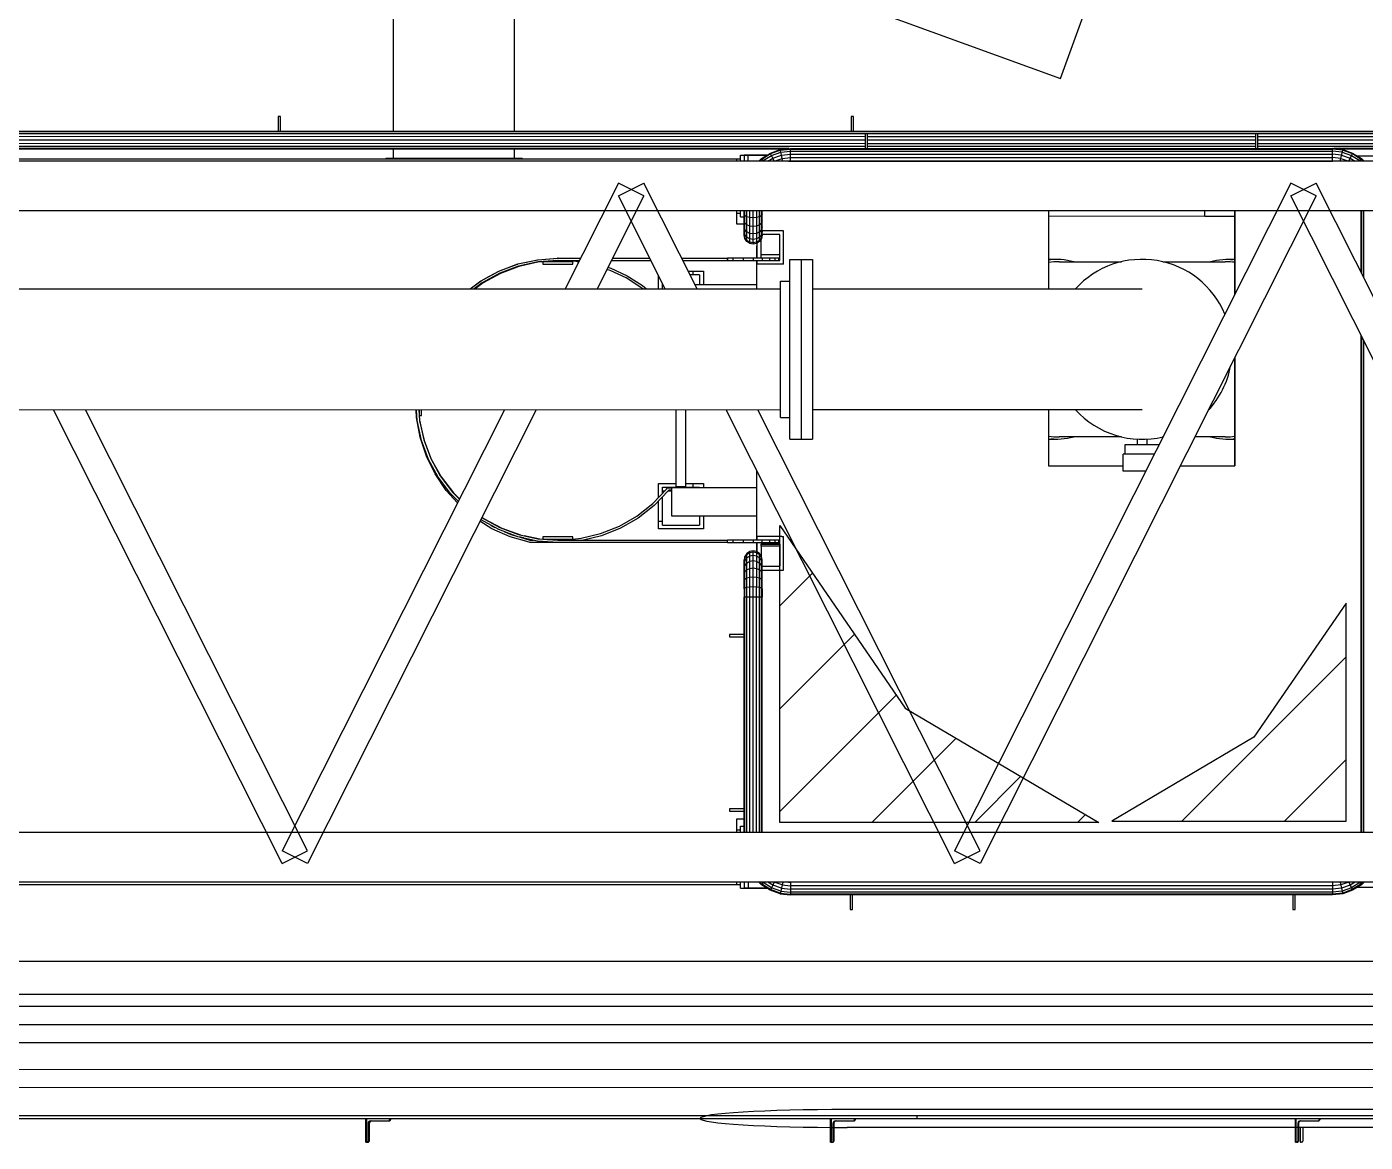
# Model space of a CAD drawing. Header units: metres. Extents: x 0 to 63075, y 0 to 44550.
# Drawn here: x 60035 to 60574, y 36471 to 36921 of the extents above; entities that cross this region are included whole.
import ezdxf

# ---------------------------------------------------------------- set-up
doc = ezdxf.new("R2010")
doc.units = ezdxf.units.M
doc.header["$LTSCALE"] = 75
for name, color, linetype in [('GSB', 7, 'Continuous'), ('ML6', 1, 'Continuous'), ('SL1', 8, 'Continuous')]:
    doc.layers.add(name, color=color, linetype=linetype)
pattern_1 = [(44.99813, (326091.56, -18363.04), (-137.8813, 137.89033), [])]

# ---------------------------------------------------------------- blocks, each defined once
blk = doc.blocks.new('A$C6bae614f')
at = {"layer": 'SL1'}
h = blk.add_hatch(dxfattribs=at)
h.set_pattern_fill('_USER', color=256, scale=195, angle=44.9981, style=0, pattern_type=0)
h.set_pattern_definition(pattern_1)
h.paths.add_polyline_path([(416300.9, 18852.7), (416819.6, 18546.4), (415964.3, 18546.4), (415964.4, 19342.3)])
h = blk.add_hatch(dxfattribs=at)
h.set_pattern_fill('_USER', color=256, scale=195, angle=44.9981, style=0, pattern_type=0)
h.set_pattern_definition(pattern_1)
h.paths.add_polyline_path([(417235.4, 18774.8), (416854.6, 18549.9), (417482.5, 18549.8), (417482.5, 19134.1)])
for p, q in [((416716.6, 20541.1), (417178.4, 21809.7)), ((414929.1, 20400.3), (414929.2, 21650.8)), ((415253, 20400.3), (415253, 21650.8)), ((414508.4, 21344.9), (416716.6, 20541.1)), ((414619.6, 20439.4), (414619.6, 20400.3)), ((414626, 20439.4), (414619.6, 20439.4)), ((414626, 20400.3), (414626, 20439.4)), ((416155.6, 20439.4), (416155.6, 20400.3)), ((416162, 20439.4), (416155.6, 20439.4)), ((416162, 20400.3), (416162, 20439.4)), ((411347.6, 20400.4), (417991.6, 20400.2)), ((417991.6, 20398.4), (411347.6, 20398.6)), ((417991.6, 20393.1), (411347.6, 20393.3)), ((416193, 20385.2), (411347.6, 20385.4)), ((416193, 20392.9), (416193, 20353.7)), ((416199.4, 20392.9), (416193, 20392.9)), ((416199.4, 20353.7), (416199.4, 20392.9)), ((417239.8, 20385.2), (416199.4, 20385.2)), ((417239.8, 20392.8), (417239.8, 20353.7)), ((417246.1, 20392.8), (417239.8, 20392.8)), ((417246.1, 20353.7), (417246.1, 20392.8)), ((417991.6, 20385.2), (417246.1, 20385.2)), ((416193, 20375.9), (411347.6, 20376)), ((416193, 20366.5), (411347.6, 20366.7)), ((416193, 20358.6), (411347.6, 20358.8)), ((415989.3, 20353.3), (411347.6, 20353.5)), ((415972.8, 20351.5), (411347.6, 20351.6)), ((414929.1, 20327.6), (414929.1, 20351.5)), ((415253, 20327.6), (415253, 20351.5)), ((415939.1, 20341.4), (415965.4, 20350.6)), ((415939.9, 20339.8), (415965.8, 20348.8)), ((415965.4, 20350.6), (415993, 20353.8)), ((415967, 20343.7), (415965.4, 20350.6)), ((415965.8, 20348.8), (415993, 20351.9)), ((415967, 20343.7), (415993, 20346.6)), ((415993, 20353.8), (417446.1, 20353.7)), ((415993, 20351.9), (415993, 20353.8)), ((415993, 20346.6), (415993, 20351.9)), ((415993, 20351.9), (417446.1, 20351.8)), ((415993, 20338.7), (415993, 20346.6)), ((415993, 20346.6), (417446.1, 20346.6)), ((417239.8, 20375.8), (416199.4, 20375.9)), ((417239.8, 20366.5), (416199.4, 20366.5)), ((417239.8, 20358.6), (416199.4, 20358.6)), ((417991.6, 20375.8), (417246.1, 20375.8)), ((417991.6, 20366.5), (417246.1, 20366.5)), ((417991.6, 20358.6), (417246.1, 20358.6)), ((417446.1, 20320), (417446.1, 20353.7)), ((417473.8, 20350.6), (417446.1, 20353.7)), ((417473.4, 20348.8), (417446.1, 20351.8)), ((417472.2, 20343.6), (417446.1, 20346.6)), ((417991.6, 20353.3), (417449.8, 20353.3)), ((417991.6, 20351.4), (417466.3, 20351.4)), ((417466.6, 20319.3), (417473.4, 20348.8)), ((417473.4, 20348.8), (417473.8, 20350.6)), ((417473.4, 20348.8), (417499.3, 20339.7)), ((417473.8, 20350.6), (417500.1, 20341.4)), ((418131.6, 20319.3), (411162.5, 20319.5)), ((411197.6, 20326), (415859.1, 20325.9)), ((414908.5, 20327.6), (415091, 20327.6)), ((414908.5, 20327.6), (414908.5, 20325.9)), ((415091, 20327.6), (415273.6, 20327.6)), ((415273.6, 20327.6), (415273.6, 20325.9)), ((415849.1, 20319.4), (415849.1, 20325.9)), ((415859.1, 20335.9), (415930.2, 20335.9)), ((415859.1, 20319.4), (415859.1, 20335.9)), ((415869.1, 20335.4), (415869.1, 20319.4)), ((415929.4, 20335.4), (415869.1, 20335.4)), ((415879.3, 20319.4), (415879.3, 20335.4)), ((415908.2, 20319.4), (415915.5, 20326.6)), ((415910.9, 20319.4), (415916.6, 20325.2)), ((415915.5, 20326.6), (415939.1, 20341.4)), ((415916.6, 20325.2), (415915.5, 20326.6)), ((415916.6, 20325.2), (415939.9, 20339.8)), ((415919.9, 20321), (415916.6, 20325.2)), ((415918.3, 20319.4), (415919.9, 20321)), ((415919.9, 20321), (415942.2, 20335)), ((415921.3, 20319.4), (415919.9, 20321)), ((415932.1, 20319.4), (415945.6, 20327.9)), ((415939.9, 20339.8), (415939.1, 20341.4)), ((415942.2, 20335), (415939.9, 20339.8)), ((415942.2, 20335), (415967, 20343.7)), ((415945.6, 20327.9), (415942.2, 20335)), ((415945.6, 20327.9), (415968.7, 20336)), ((415949.7, 20319.5), (415945.6, 20327.9)), ((415949.5, 20319.4), (415949.7, 20319.5)), ((415949.7, 20319.5), (415970.8, 20326.8)), ((415949.7, 20319.4), (415949.7, 20319.5)), ((415968.7, 20336), (415967, 20343.7)), ((415968.7, 20336), (415993, 20338.7)), ((415970.8, 20326.8), (415968.7, 20336)), ((415970.8, 20326.8), (415993, 20329.4)), ((415972.5, 20319.4), (415970.8, 20326.8)), ((415987.4, 20319.4), (415993, 20320)), ((415993, 20338.7), (417446.1, 20338.6)), ((415993, 20329.4), (415993, 20338.7)), ((415993, 20320), (415993, 20329.4)), ((415993, 20329.4), (417446.1, 20329.3)), ((415993, 20320), (417446.1, 20320)), ((415993, 20319.4), (415993, 20320)), ((417470.4, 20335.9), (417446.1, 20338.6)), ((417468.4, 20326.8), (417446.1, 20329.3)), ((417451.8, 20319.3), (417446.1, 20320)), ((417446.1, 20319.3), (417446.1, 20320)), ((417468.4, 20326.8), (417489.5, 20319.4)), ((417470.4, 20335.9), (417493.5, 20327.8)), ((417472.2, 20343.6), (417497, 20334.9)), ((417489.5, 20319.4), (417497, 20334.9)), ((417489.5, 20319.3), (417489.5, 20319.4)), ((417489.5, 20319.4), (417489.6, 20319.3)), ((417493.5, 20327.8), (417507, 20319.3)), ((417497, 20334.9), (417499.3, 20339.7)), ((417497, 20334.9), (417519.2, 20321)), ((417499.3, 20339.7), (417500.1, 20341.4)), ((417499.3, 20339.7), (417522.5, 20325.1)), ((417500.1, 20341.4), (417523.7, 20326.6)), ((417511.8, 20334), (418140.2, 20334)), ((417517.9, 20319.3), (417519.2, 20321)), ((417519.2, 20321), (417523.7, 20326.6)), ((417519.2, 20321), (417520.9, 20319.3)), ((417522.5, 20325.1), (417528.3, 20319.3)), ((417523.7, 20326.6), (417530.9, 20319.3)), ((415531.8, 20260.5), (415389.1, 19976.9)), ((415599.9, 20226.3), (415531.8, 20260.5)), ((415531.8, 20226.3), (415599.9, 20260.5)), ((415742.6, 19976.9), (415599.9, 20260.5)), ((417334.3, 20260.5), (416433, 18470)), ((417334.3, 20226.2), (417402.4, 20260.5)), ((417402.4, 20226.2), (417334.3, 20260.5)), ((418303.6, 18469.9), (417402.4, 20260.5)), ((415599.9, 20226.3), (415474.4, 19976.9)), ((415657.3, 19976.9), (415531.8, 20226.3)), ((417402.4, 20226.2), (416501.1, 18435.7)), ((418235.5, 18435.7), (417334.3, 20226.2)), ((418131.6, 20186.3), (411162.5, 20186.5)), ((415849.1, 20150.4), (415849.1, 20186.4)), ((415849.1, 20179.9), (415859.1, 20179.9)), ((415859.1, 20169.9), (415859.1, 20186.4)), ((415859.1, 20169.9), (415868.6, 20169.9)), ((415868.6, 20178.1), (415868.6, 20186.4)), ((415868.6, 20159.2), (415868.6, 20178.1)), ((415870.5, 20174.1), (415868.6, 20178.1)), ((415870.5, 20136), (415870.5, 20186.4)), ((415875.8, 20170.7), (415870.5, 20174.1)), ((415875.8, 20107.2), (415875.8, 20186.4)), ((415883.7, 20168.4), (415875.8, 20170.7)), ((415883.7, 20102.1), (415883.7, 20186.4)), ((415893, 20167.6), (415883.7, 20168.4)), ((415893, 20100.2), (415893, 20186.4)), ((415902.4, 20168.4), (415893, 20167.6)), ((415902.4, 20186.4), (415902.4, 20168.4)), ((415910.3, 20170.7), (415902.4, 20168.4)), ((415902.4, 20168.4), (415902.4, 20102.1)), ((415910.3, 20129.9), (415910.3, 20186.4)), ((415915.6, 20174.1), (415910.3, 20170.7)), ((415915.6, 20114.9), (415915.6, 20186.4)), ((415917.4, 20178.1), (415915.6, 20174.1)), ((415917.4, 20131.4), (415917.4, 20186.4)), ((416684.6, 20186.4), (416684.6, 19976.9)), ((417104.2, 20171.6), (416684.6, 20171.7)), ((417104.2, 20171.6), (417104.2, 20186.3)), ((417184.5, 20171.6), (417104.2, 20171.6)), ((417184.5, 20186.3), (417184.5, 19962.9)), ((417184.6, 19963), (417184.6, 20186.3)), ((417521.7, 20186.3), (417521.7, 20023.4)), ((417523.6, 20186.3), (417523.5, 20019.7)), ((417528.8, 20186.3), (417528.8, 20009.2)), ((415868.6, 20150.4), (415849.1, 20150.4)), ((415870.5, 20153.4), (415868.6, 20159.2)), ((415868.6, 20124), (415868.6, 20159.2)), ((415870.5, 20136), (415868.6, 20143.3)), ((415870.5, 20123), (415868.6, 20131.4)), ((415875.8, 20148.4), (415870.5, 20153.4)), ((415870.5, 20123), (415870.5, 20136)), ((415875.8, 20129.9), (415870.5, 20136)), ((415883.7, 20145.1), (415875.8, 20148.4)), ((415883.7, 20125.7), (415875.8, 20129.9)), ((415893, 20144), (415883.7, 20145.1)), ((415902.4, 20145.1), (415893, 20144)), ((415910.3, 20148.4), (415902.4, 20145.1)), ((415910.3, 20129.9), (415902.4, 20125.7)), ((415915.6, 20153.4), (415910.3, 20148.4)), ((415915.6, 20136), (415910.3, 20129.9)), ((415910.3, 20115.9), (415910.3, 20129.9)), ((415917.4, 20159.2), (415915.6, 20153.4)), ((415917.4, 20143.3), (415915.6, 20136)), ((415917.4, 20131.4), (415915.6, 20123)), ((415974.6, 20133), (415917.4, 20133)), ((415917.4, 20124), (415917.4, 20131.4)), ((415974.6, 20043), (415974.6, 20133)), ((415870.5, 20114.9), (415868.6, 20124)), ((415868.6, 20124), (415868.6, 20121.5)), ((415870.5, 20112.2), (415868.6, 20121.5)), ((415875.8, 20115.9), (415870.5, 20123)), ((415870.5, 20114.9), (415870.5, 20123)), ((415875.8, 20107.2), (415870.5, 20114.9)), ((415870.5, 20114.9), (415870.5, 20112.2)), ((415875.8, 20104.3), (415870.5, 20112.2)), ((415883.7, 20111.1), (415875.8, 20115.9)), ((415875.8, 20107.2), (415875.8, 20104.3)), ((415883.7, 20102.1), (415875.8, 20107.2)), ((415883.7, 20099), (415875.8, 20104.3)), ((415893, 20124.3), (415883.7, 20125.7)), ((415893, 20109.4), (415883.7, 20111.1)), ((415893, 20100.2), (415883.7, 20102.1)), ((415883.7, 20102.1), (415883.7, 20099)), ((415893, 20097.1), (415883.7, 20099)), ((415902.4, 20125.7), (415893, 20124.3)), ((415902.4, 20111.1), (415893, 20109.4)), ((415902.4, 20102.1), (415893, 20100.2)), ((415893, 20100.2), (415893, 20097.1)), ((415902.4, 20099), (415893, 20097.1)), ((415910.3, 20115.9), (415902.4, 20111.1)), ((415910.3, 20107.2), (415902.4, 20102.1)), ((415910.3, 20104.3), (415902.4, 20099)), ((415902.4, 20102.1), (415902.4, 20099)), ((415903.1, 20099.5), (415903.1, 20092.8)), ((415915.6, 20123), (415910.3, 20115.9)), ((415910.3, 20107.2), (415910.3, 20115.9)), ((415915.6, 20114.9), (415910.3, 20107.2)), ((415915.6, 20112.2), (415910.3, 20104.3)), ((415910.3, 20107.2), (415910.3, 20104.3)), ((415914.6, 20069.1), (415914.6, 20110.7)), ((415917.4, 20124), (415915.6, 20114.9)), ((415917.4, 20121.5), (415915.6, 20112.2)), ((415915.6, 20114.9), (415915.6, 20112.2)), ((415917.4, 20124), (415917.4, 20121.5)), ((415964.6, 20123), (415917.4, 20123)), ((415964.6, 20053), (415964.6, 20123)), ((415315.4, 20055.4), (415369.6, 20059.3)), ((415336, 20056.9), (415368.6, 20059.3)), ((415362.9, 20058.8), (415368.5, 20059.3)), ((415368.5, 20059.3), (415369.4, 20059.3)), ((415369.6, 20059.3), (415368.6, 20059.3)), ((415369.4, 20059.3), (415430.5, 20059.3)), ((415370.6, 20059.3), (415369.6, 20059.3)), ((415370.6, 20059.3), (415370.8, 20059.3)), ((415515.8, 20059.3), (415615.9, 20059.3)), ((415701.2, 20059.3), (415824.6, 20059.3)), ((415964.6, 20059.3), (415824.6, 20059.3)), ((415824.6, 20059.3), (415824.6, 20053)), ((415824.6, 20053), (415824.6, 20059.3)), ((415839.7, 20053), (415839.7, 20059.3)), ((415867.5, 20053), (415867.5, 20059.3)), ((415893.9, 20053), (415893.9, 20059.3)), ((415903.1, 20059.3), (415903.1, 20092.8)), ((415903.1, 20092.8), (415903.1, 20059.3)), ((415914.6, 20064.2), (415914.6, 20069.1)), ((415914.6, 20069.1), (415964.6, 20069.1)), ((415914.6, 20059.3), (415914.6, 20064.2)), ((415917.6, 20053), (415917.6, 20059.3)), ((415937.4, 20053), (415937.4, 20059.3)), ((415952.2, 20053), (415952.2, 20059.3)), ((415961.5, 20053), (415961.5, 20059.3)), ((415163.5, 19998.8), (415211.3, 20024.9)), ((415174.7, 20004.9), (415210.9, 20024.7)), ((415210.9, 20024.7), (415211.1, 20024.8)), ((415211.3, 20024.9), (415262.2, 20043.9)), ((415264, 20037.8), (415213.9, 20019.1)), ((415264.9, 20037.1), (415215.7, 20018.5)), ((415227.3, 20030.8), (415261.6, 20043.7)), ((415261.6, 20043.7), (415262, 20043.8)), ((415262.2, 20043.9), (415315.4, 20055.4)), ((415316.3, 20049.2), (415264, 20037.8)), ((415316.2, 20048.6), (415264.9, 20037.1)), ((415281.1, 20048), (415314.5, 20055.3)), ((415314.5, 20055.3), (415315, 20055.4)), ((415363.5, 20052.6), (415316.2, 20048.6)), ((415369.6, 20053), (415316.3, 20049.2)), ((415329.6, 20049.7), (415329.6, 20043.4)), ((415409.6, 20049.7), (415329.6, 20049.7)), ((415329.6, 20043.4), (415409.6, 20043.4)), ((415369.6, 20053), (415427.4, 20053)), ((415417.9, 20050.1), (415370.8, 20053)), ((415409.6, 20043.4), (415409.6, 20049.7)), ((415425.2, 20048.7), (415417.9, 20050.1)), ((415509.4, 20026.5), (415500.8, 20029.4)), ((415503.6, 20035), (415511.8, 20032.4)), ((415552.3, 20006.3), (415509.4, 20026.5)), ((415511.8, 20032.4), (415555.3, 20011.9)), ((415512.7, 20053), (415619, 20053)), ((415704.3, 20053), (415824.6, 20053)), ((415718.5, 20024.8), (415759.6, 20024.8)), ((415731.1, 20024.8), (415731.1, 20014.8)), ((415759.6, 20024.8), (415759.6, 19989)), ((415824.6, 20053), (415964.6, 20053)), ((415903.1, 19976.9), (415903.1, 20053)), ((415903.1, 20053), (415903.1, 20043)), ((415969.6, 20043), (415903.1, 20043)), ((415974.6, 20043), (415969.6, 20043)), ((415991.5, 19573.7), (415991.5, 20056.3)), ((415991.5, 20056.3), (416052, 20056.3)), ((416021.8, 20056.3), (416021.8, 19573.7)), ((416052, 20056.3), (416052, 19573.7)), ((416684.6, 20056.3), (416691.3, 20056.3)), ((416699.1, 20056.3), (416691.3, 20056.3)), ((416713.3, 20049.9), (416880.8, 20049.9)), ((416990.8, 20049.9), (417158.3, 20049.9)), ((417172.4, 20056.3), (417180.2, 20056.3)), ((417184.5, 20056.3), (417180.2, 20056.3)), ((415134.3, 19976.9), (415163.5, 19998.8)), ((415134.3, 19976.9), (415163.3, 19998.7)), ((415166.9, 19993.5), (415144.8, 19976.9)), ((415169.5, 19993.3), (415147.5, 19976.9)), ((415163.3, 19998.7), (415163.5, 19998.8)), ((415213.9, 20019.1), (415166.9, 19993.5)), ((415215.7, 20018.5), (415169.5, 19993.3)), ((415592.3, 19980.9), (415552.3, 20006.3)), ((415555.3, 20011.9), (415596, 19986)), ((415596, 19986), (415606.9, 19976.9)), ((415639.6, 19976.9), (415639.6, 20012.1)), ((415649.6, 19976.9), (415649.6, 19992.3)), ((415749.6, 20014.8), (415723.6, 20014.8)), ((415736.5, 19989), (415903.1, 19989)), ((415749.6, 20014.8), (415749.6, 19989)), ((415966.2, 19632.4), (415966.2, 19997.5)), ((415966.2, 19997.5), (415991.5, 19997.5)), ((413065.7, 19977), (415966.2, 19976.9)), ((415597.1, 19976.9), (415592.3, 19980.9)), ((416052, 19976.9), (416935.4, 19976.9)), ((417521.7, 19853.9), (417521.6, 18519.3)), ((417523.5, 19850.2), (417523.5, 18519.3)), ((417528.8, 19839.7), (417528.8, 18519.3)), ((417184.5, 19793.4), (417184.6, 19502.8)), ((417184.6, 19502.8), (417184.6, 19793.5)), ((413065.7, 19653.2), (415966.2, 19653.1)), ((414630.5, 18435.8), (414017.8, 19653.1)), ((414698.6, 18470.1), (414103.1, 19653.1)), ((415226, 19653.1), (414630.5, 18470.1)), ((415311.4, 19653.1), (414698.6, 18435.8)), ((414990.7, 19632.1), (414989.9, 19653.1)), ((414992.3, 19623.9), (414990.2, 19653.1)), ((415000.2, 19579.5), (414990.7, 19632.1)), ((414996.5, 19653.1), (414998.5, 19624.8)), ((414996.6, 19653.1), (414997.5, 19641.9)), ((414997.5, 19653.1), (414997.5, 19639.7)), ((414997.6, 19637.9), (415003.8, 19637.9)), ((414997.8, 19637.9), (414998.9, 19623.3)), ((415003.8, 19637.9), (415003.8, 19653.1)), ((415686.9, 19446.3), (415686.9, 19653.1)), ((415712.3, 19446.3), (415712.3, 19653.1)), ((416433, 18435.7), (415820.3, 19653.1)), ((416501.1, 18470), (415905.6, 19653.1)), ((415966.2, 19632.4), (415991.5, 19632.4)), ((416935.4, 19653), (416052, 19653.1)), ((416684.6, 19653), (416684.6, 19502.9)), ((415003.9, 19570.8), (414992.3, 19623.9)), ((414998.5, 19624.8), (415009.9, 19572.6)), ((414998.9, 19623.3), (415010.8, 19570.5)), ((415016.9, 19528.7), (415000.2, 19579.5)), ((415022.9, 19519.8), (415003.9, 19570.8)), ((415009.9, 19572.6), (415028.6, 19522.5)), ((415010.8, 19570.5), (415030.2, 19520)), ((415991.5, 19573.7), (416052, 19573.7)), ((416684.6, 19573.7), (416691.3, 19573.7)), ((416699.1, 19573.7), (416691.3, 19573.7)), ((416880.8, 19580), (416713.3, 19580)), ((416889.8, 19559.4), (416981.4, 19559.4)), ((416889.8, 19534), (416889.8, 19559.4)), ((416923, 19559.4), (416923, 19574)), ((416948.5, 19574), (416948.5, 19559.4)), ((416991.8, 19580), (416990.7, 19580)), ((417158.2, 19580), (417077.1, 19580)), ((417172.4, 19573.7), (417180.2, 19573.7)), ((417184.6, 19573.7), (417180.2, 19573.7)), ((415040.4, 19480.7), (415016.9, 19528.7)), ((415048.9, 19472.1), (415022.9, 19519.8)), ((415028.6, 19522.5), (415054.2, 19475.5)), ((415030.2, 19520), (415056.6, 19472.8)), ((416884.7, 19488.3), (416884.7, 19534)), ((416968.6, 19534), (416884.7, 19534)), ((415903.1, 19303.3), (415903.1, 19488.6)), ((416684.6, 19502.9), (416884.7, 19502.9)), ((416945.6, 19488.3), (416884.7, 19488.3)), ((417038.2, 19502.8), (417184.6, 19502.8)), ((415070.4, 19436.5), (415040.4, 19480.7)), ((415081.5, 19428.6), (415048.9, 19472.1)), ((415054.2, 19475.5), (415086.3, 19432.7)), ((415056.6, 19472.8), (415089.4, 19429.9)), ((415639.6, 19455.3), (415686.9, 19455.3)), ((415639.6, 19417.7), (415639.6, 19455.3)), ((415712.3, 19455.3), (415759.6, 19455.3)), ((415731.1, 19455.3), (415731.1, 19445.3)), ((415759.6, 19455.3), (415759.6, 19443.3)), ((415100.3, 19403.3), (415070.4, 19436.5)), ((415102.5, 19407.6), (415081.5, 19428.6)), ((415086.3, 19432.7), (415105.4, 19413.5)), ((415089.4, 19429.9), (415105.7, 19414)), ((415623.8, 19401.1), (415661.1, 19440.2)), ((415665.9, 19436.2), (415628, 19396.4)), ((415649.6, 19445.3), (415749.6, 19445.3)), ((415649.6, 19428.2), (415649.6, 19445.3)), ((415649.6, 19435.8), (415656.8, 19435.8)), ((415649.6, 19343.3), (415649.6, 19419.1)), ((415661.1, 19440.2), (415663.6, 19443.3)), ((415663.6, 19443.3), (415674.6, 19443.3)), ((415665.5, 19435.8), (415674.6, 19435.8)), ((415666.6, 19437), (415665.9, 19436.2)), ((415674.6, 19437), (415666.6, 19437)), ((415903.1, 19443.3), (415674.6, 19443.3)), ((415674.6, 19367.1), (415674.6, 19443.3)), ((415712.3, 19446.3), (415686.9, 19446.3)), ((415749.6, 19445.3), (415749.6, 19443.3)), ((415581.2, 19367.7), (415623.8, 19401.1)), ((415628, 19396.4), (415584.8, 19362.5)), ((415639.6, 19333.3), (415639.6, 19408.6)), ((415192.4, 19334), (415160.7, 19353.9)), ((415163.5, 19357.5), (415162.8, 19358)), ((415211.2, 19331.5), (415163.5, 19357.5)), ((415165.7, 19363.7), (415166.9, 19362.8)), ((415166.1, 19364.5), (415171.8, 19360.3)), ((415166.9, 19362.8), (415213.9, 19337.2)), ((415171.8, 19360.3), (415219.7, 19335)), ((415189, 19343.6), (415195.4, 19339.6)), ((415195.4, 19339.6), (415200.6, 19337.3)), ((415484.1, 19320.8), (415534.4, 19340.7)), ((415534.4, 19340.7), (415581.2, 19367.7)), ((415584.8, 19362.5), (415537.1, 19335.1)), ((415649.6, 19352.9), (415639.6, 19352.9)), ((415649.6, 19343.3), (415749.6, 19343.3)), ((415903.1, 19367.1), (415674.6, 19367.1)), ((415749.6, 19367.1), (415749.6, 19343.3)), ((415759.6, 19367.1), (415759.6, 19333.3)), ((415241.2, 19312.2), (415192.4, 19334)), ((415262.2, 19312.5), (415211.2, 19331.5)), ((415213.9, 19337.2), (415264, 19318.5)), ((415219.7, 19335), (415269.6, 19317.3)), ((415225.5, 19326.1), (415243.4, 19318.1)), ((415292.6, 19297.4), (415241.2, 19312.2)), ((415243.4, 19318.1), (415259.3, 19313.5)), ((415315.3, 19300.9), (415262.2, 19312.5)), ((415264, 19318.5), (415316.2, 19307.1)), ((415265.6, 19311.7), (415293.9, 19303.5)), ((415268.9, 19310.8), (415267.9, 19311.2)), ((415277.6, 19309.1), (415268.9, 19310.8)), ((415278.9, 19315.3), (415321.2, 19306.8)), ((415316.2, 19307.1), (415369.6, 19303.3)), ((415329.6, 19312.5), (415329.6, 19306.2)), ((415409.6, 19312.5), (415329.6, 19312.5)), ((415329.6, 19306.2), (415409.6, 19306.2)), ((415341.2, 19305.3), (415377.6, 19303.4)), ((415377.6, 19303.4), (415408.9, 19306.2)), ((415409.6, 19306.2), (415409.6, 19312.5)), ((415409.6, 19306.3), (415431.5, 19308.2)), ((415431.5, 19308.2), (415484.1, 19320.8)), ((415486, 19314.8), (415437.9, 19303.3)), ((415537.1, 19335.1), (415486, 19314.8)), ((415759.6, 19333.3), (415639.6, 19333.3)), ((415903.1, 19313.1), (415903.1, 19303.3)), ((415969.6, 19313.1), (415903.1, 19313.1)), ((415969.6, 19313.1), (415974.6, 19313.1)), ((415974.6, 19223.1), (415974.6, 19313.1)), ((415294.2, 19297), (415292.6, 19297.4)), ((415294.9, 19303.3), (415293.9, 19303.5)), ((415369.6, 19297), (415294.2, 19297)), ((415294.9, 19303.3), (415304.2, 19303.3)), ((415369.6, 19297), (415315.3, 19300.9)), ((415369.6, 19303.3), (415824.6, 19303.3)), ((415824.6, 19297), (415369.6, 19297)), ((415964.6, 19303.3), (415824.6, 19303.3)), ((415824.6, 19297), (415824.6, 19303.3)), ((415824.6, 19297), (415964.6, 19297)), ((415839.7, 19297), (415839.7, 19303.3)), ((415867.5, 19297), (415867.5, 19303.3)), ((415883.7, 19272.7), (415875.8, 19267.4)), ((415883.7, 19269.6), (415875.8, 19264.5)), ((415893, 19274.5), (415883.7, 19272.7)), ((415883.7, 19269.6), (415883.7, 19272.7)), ((415893, 19271.4), (415883.7, 19269.6)), ((415883.7, 19246), (415883.7, 19269.6)), ((415893, 18519.4), (415893, 19274.5)), ((415902.3, 19272.7), (415893, 19274.5)), ((415902.3, 19269.6), (415893, 19271.4)), ((415893.9, 19297), (415893.9, 19303.3)), ((415902.3, 19269.6), (415902.3, 19272.7)), ((415910.3, 19267.4), (415902.3, 19272.7)), ((415902.3, 19269.6), (415902.3, 19260.6)), ((415910.3, 19264.5), (415902.3, 19269.6)), ((415903.1, 19272.2), (415903.1, 19297)), ((415903.1, 19297), (415903.1, 19272.2)), ((415914.6, 19297), (415914.6, 19292.1)), ((415914.6, 19295.7), (415964.6, 19295.7)), ((415914.6, 19292.1), (415964.6, 19292.1)), ((415914.6, 19287.1), (415914.6, 19292.1)), ((415914.6, 19287.1), (415914.6, 19260.9)), ((415964.6, 19287.1), (415914.6, 19287.1)), ((415917.5, 19297), (415917.5, 19303.3)), ((415937.3, 19297), (415937.3, 19303.3)), ((415952.2, 19297), (415952.2, 19303.3)), ((415961.4, 19297), (415961.4, 19303.3)), ((415964.6, 19295.7), (415964.6, 19303.3)), ((415964.6, 19292.1), (415964.6, 19295.7)), ((415964.6, 19292.1), (415964.6, 19233.3)), ((415870.5, 19259.5), (415868.6, 19250.1)), ((415870.5, 19256.7), (415868.6, 19247.6)), ((415868.6, 19240.2), (415868.6, 19250.1)), ((415870.5, 19248.7), (415868.6, 19240.2)), ((415868.6, 19228.3), (415868.6, 19240.2)), ((415870.5, 19235.6), (415868.6, 19228.3)), ((415875.8, 19267.4), (415870.5, 19259.5)), ((415875.8, 19264.5), (415870.5, 19256.7)), ((415870.5, 19256.7), (415870.5, 19259.5)), ((415870.5, 19248.7), (415870.5, 19256.7)), ((415875.8, 19255.8), (415870.5, 19248.7)), ((415870.5, 19218.3), (415870.5, 19248.7)), ((415875.8, 19241.8), (415870.5, 19235.6)), ((415875.8, 19241.8), (415875.8, 19267.4)), ((415883.7, 19260.6), (415875.8, 19255.8)), ((415883.7, 19246), (415875.8, 19241.8)), ((415875.8, 19223.3), (415875.8, 19241.8)), ((415893, 19262.2), (415883.7, 19260.6)), ((415893, 19247.4), (415883.7, 19246)), ((415883.7, 19203.3), (415883.7, 19246)), ((415902.3, 19260.6), (415893, 19262.2)), ((415902.3, 19246), (415893, 19247.4)), ((415910.3, 19255.8), (415902.3, 19260.6)), ((415902.3, 19260.6), (415902.3, 19203.3)), ((415910.3, 19241.8), (415902.3, 19246)), ((415910.3, 19264.5), (415910.3, 19267.4)), ((415915.5, 19259.5), (415910.3, 19267.4)), ((415915.5, 19256.7), (415910.3, 19264.5)), ((415910.3, 19241.8), (415910.3, 19264.5)), ((415915.5, 19248.7), (415910.3, 19255.8)), ((415910.3, 19223.3), (415910.3, 19241.8)), ((415915.5, 19235.6), (415910.3, 19241.8)), ((415915.5, 19256.7), (415915.5, 19259.5)), ((415917.4, 19250.1), (415915.5, 19259.5)), ((415917.4, 19247.6), (415915.5, 19256.7)), ((415915.5, 19248.7), (415915.5, 19256.7)), ((415917.4, 19240.2), (415915.5, 19248.7)), ((415915.5, 19235.6), (415915.5, 19248.7)), ((415917.4, 19228.3), (415915.5, 19235.6)), ((415915.5, 18519.4), (415915.5, 19235.6)), ((415917.4, 19247.6), (415917.4, 19250.1)), ((415917.4, 19240.2), (415917.4, 19247.6)), ((415917.4, 19212.5), (415917.4, 19240.2)), ((415917.4, 19233.3), (415964.6, 19233.3)), ((415868.6, 19172.4), (415868.6, 19228.3)), ((415870.5, 19218.3), (415868.6, 19212.5)), ((415870.5, 19197.6), (415868.6, 19193.5)), ((415870.4, 18519.4), (415870.5, 19197.6)), ((415875.8, 19223.3), (415870.5, 19218.3)), ((415870.5, 19197.6), (415870.5, 19218.3)), ((415875.8, 19201), (415870.5, 19197.6)), ((415875.7, 18519.4), (415875.8, 19223.3)), ((415883.7, 19226.6), (415875.8, 19223.3)), ((415883.7, 19203.3), (415875.8, 19201)), ((415893, 19227.7), (415883.7, 19226.6)), ((415893, 19204.1), (415883.7, 19203.3)), ((415883.7, 19177.4), (415883.7, 19203.3)), ((415902.3, 19226.6), (415893, 19227.7)), ((415902.3, 19203.3), (415893, 19204.1)), ((415910.3, 19223.3), (415902.3, 19226.6)), ((415902.3, 19203.3), (415902.3, 19177.4)), ((415910.3, 19201), (415902.3, 19203.3)), ((415915.5, 19218.3), (415910.3, 19223.3)), ((415910.3, 19201), (415910.3, 19223.3)), ((415915.5, 19197.6), (415910.3, 19201)), ((415910.3, 19176.2), (415910.3, 19201)), ((415917.4, 19212.5), (415915.5, 19218.3)), ((415917.4, 19193.5), (415915.5, 19197.6)), ((415917.4, 19223.1), (415974.6, 19223.1)), ((415917.4, 19193.5), (415917.4, 19212.5)), ((415870.5, 19174.5), (415868.6, 19172.4)), ((415868.6, 19172.4), (415868.6, 19150.1)), ((415875.8, 19176.2), (415870.5, 19174.5)), ((415883.7, 19177.4), (415875.8, 19176.2)), ((415893, 19177.8), (415883.7, 19177.4)), ((415883.7, 18519.4), (415883.7, 19177.4)), ((415902.3, 19177.4), (415893, 19177.8)), ((415902.3, 18519.4), (415902.3, 19177.4)), ((415910.3, 19176.2), (415902.3, 19177.4)), ((415910.2, 18519.4), (415910.3, 19176.2)), ((415915.5, 19174.5), (415910.3, 19176.2)), ((415917.4, 19172.4), (415915.5, 19174.5)), ((415917.4, 19172.4), (415917.4, 19193.5)), ((415917.4, 19172.4), (415917.4, 19150.1)), ((415868.6, 18519.4), (415868.6, 19150.1)), ((415870.5, 19150.1), (415868.6, 19150.1)), ((415875.8, 19150.1), (415870.5, 19150.1)), ((415902.3, 19150.1), (415875.8, 19150.1)), ((415915.5, 19150.1), (415902.3, 19150.1)), ((415917.4, 19150.1), (415915.5, 19150.1)), ((415917.4, 18519.4), (415917.4, 19150.1)), ((415829.6, 19050.2), (415829.6, 19043.8)), ((415868.6, 19050.1), (415829.6, 19050.2)), ((415829.6, 19043.8), (415868.6, 19043.8)), ((415829.5, 18582.8), (415829.5, 18576.4)), ((415868.6, 18582.8), (415829.5, 18582.8)), ((415829.5, 18576.4), (415868.6, 18576.4)), ((415849, 18519.4), (415849, 18555.4)), ((415849, 18555.4), (415868.6, 18555.4)), ((418131.5, 18519.3), (411207.5, 18519.5)), ((415849, 18525.9), (415859, 18525.9)), ((415859, 18535.9), (415868.6, 18535.9)), ((415859, 18519.4), (415859, 18535.9)), ((414698.6, 18435.8), (414630.5, 18470.1)), ((414630.5, 18435.8), (414698.6, 18470.1)), ((416433, 18435.7), (416501.1, 18470)), ((416501.1, 18435.7), (416433, 18470)), ((418131.5, 18386.3), (411207.5, 18386.5)), ((411260.9, 18380), (415859, 18379.9)), ((415849, 18379.9), (415849, 18386.4)), ((415859, 18369.9), (415859, 18386.4)), ((415869, 18386.4), (415869, 18370.4)), ((415879.2, 18386.4), (415879.2, 18370.4)), ((415915.4, 18379.2), (415908.2, 18386.4)), ((415916.6, 18380.6), (415910.8, 18386.4)), ((415916.6, 18380.6), (415915.4, 18379.2)), ((415939, 18364.3), (415915.4, 18379.2)), ((415919.9, 18384.7), (415916.6, 18380.6)), ((415939.8, 18366), (415916.6, 18380.6)), ((415919.9, 18384.7), (415918.2, 18386.4)), ((415921.2, 18386.4), (415919.9, 18384.7)), ((415942.1, 18370.8), (415919.9, 18384.7)), ((415945.5, 18377.9), (415932.1, 18386.4)), ((415942.1, 18370.8), (415939.8, 18366)), ((415945.5, 18377.9), (415942.1, 18370.8)), ((415966.9, 18362.1), (415942.1, 18370.8)), ((415949.6, 18386.3), (415945.5, 18377.9)), ((415968.7, 18369.8), (415945.5, 18377.9)), ((415949.6, 18386.3), (415949.5, 18386.4)), ((415949.6, 18386.4), (415949.6, 18386.3)), ((415970.7, 18378.9), (415949.6, 18386.3)), ((415972.4, 18386.4), (415965.3, 18355.1)), ((415970.7, 18378.9), (415993, 18376.4)), ((415987.4, 18386.4), (415993, 18385.7)), ((415993, 18386.4), (415993, 18359.2)), ((417446, 18385.7), (415993, 18385.7)), ((417446, 18376.4), (415993, 18376.4)), ((417451.6, 18386.3), (417446, 18385.7)), ((417446, 18386.3), (417446, 18385.7)), ((417446, 18385.7), (417446, 18352)), ((417468.3, 18378.9), (417446, 18376.4)), ((417466.6, 18386.3), (417472.1, 18362.1)), ((417489.4, 18386.3), (417468.3, 18378.9)), ((417493.5, 18377.9), (417470.4, 18369.8)), ((417496.9, 18370.7), (417472.1, 18362.1)), ((417489.4, 18386.3), (417499.2, 18366)), ((417489.4, 18386.3), (417489.4, 18386.3)), ((417489.5, 18386.3), (417489.4, 18386.3)), ((417507, 18386.3), (417493.5, 18377.9)), ((417519.1, 18384.7), (417496.9, 18370.7)), ((417522.4, 18380.6), (417499.2, 18366)), ((417523.6, 18379.1), (417500, 18364.3)), ((418140.2, 18371.6), (417511.7, 18371.6)), ((417517.8, 18386.3), (417519.1, 18384.7)), ((417520.8, 18386.3), (417519.1, 18384.7)), ((417519.1, 18384.7), (417522.4, 18380.6)), ((417528.2, 18386.3), (417522.4, 18380.6)), ((417522.4, 18380.6), (417523.6, 18379.1)), ((417530.8, 18386.3), (417523.6, 18379.1)), ((415859, 18369.9), (415930.2, 18369.9)), ((415869, 18370.4), (415929.4, 18370.4)), ((415939.8, 18366), (415939, 18364.3)), ((415965.3, 18355.1), (415939, 18364.3)), ((415965.7, 18356.9), (415939.8, 18366)), ((415965.3, 18355.1), (415993, 18352)), ((415965.7, 18356.9), (415993, 18353.9)), ((415966.9, 18362.1), (415993, 18359.2)), ((415968.7, 18369.8), (415993, 18367.1)), ((417446, 18367), (415993, 18367.1)), ((415993, 18359.2), (415993, 18353.9)), ((417446, 18359.1), (415993, 18359.2)), ((415993, 18353.9), (415993, 18352)), ((417446, 18353.8), (415993, 18353.9)), ((417446, 18352), (415993, 18352)), ((416153, 18352), (416153, 18312.9)), ((416159.4, 18312.9), (416159.4, 18352)), ((417339.7, 18352), (417339.7, 18312.8)), ((417346, 18312.8), (417346, 18352)), ((417470.4, 18369.8), (417446, 18367)), ((417472.1, 18362.1), (417446, 18359.1)), ((417473.3, 18356.9), (417446, 18353.8)), ((417473.7, 18355.1), (417446, 18352)), ((417472.1, 18362.1), (417473.3, 18356.9)), ((417499.2, 18366), (417473.3, 18356.9)), ((417473.3, 18356.9), (417473.7, 18355.1)), ((417500, 18364.3), (417473.7, 18355.1)), ((417499.2, 18366), (417500, 18364.3)), ((416153, 18312.9), (416159.4, 18312.9)), ((417339.7, 18312.8), (417346, 18312.8)), ((411425.2, 18174.5), (418219.5, 18174.3)), ((411425.2, 18085.6), (418219.5, 18085.4)), ((421469.5, 18052.7), (411669.5, 18053)), ((411454.8, 18004.2), (418219.5, 18003.9)), ((411454.8, 17955.9), (418219.5, 17955.7)), ((411119.5, 17884.2), (418219.5, 17883.9)), ((411119.5, 17835.9), (418219.5, 17835.7)), ((418188.3, 17776.3), (416144.6, 17776.3)), ((411979.3, 17760.1), (418780.6, 17759.9)), ((411979.3, 17752.1), (418780.6, 17751.9)), ((414854.4, 17688.6), (414854.4, 17752.1)), ((414857.7, 17688.6), (414857.7, 17752.1)), ((414860.8, 17739.4), (414860.8, 17691.7)), ((414864, 17739.4), (414864, 17691.7)), ((414867.1, 17745.7), (414918, 17745.7)), ((414918, 17752.1), (414918, 17748.9)), ((414921.2, 17752.1), (414921.2, 17748.9)), ((416100.7, 17688.5), (416100.7, 17752)), ((416103, 17688.5), (416103, 17752)), ((416107, 17739.3), (416107, 17691.7)), ((416109.3, 17739.3), (416109.3, 17691.7)), ((416113.4, 17745.7), (416163.3, 17745.7)), ((418188.3, 17728), (416144.6, 17728.1)), ((416164.2, 17752), (416164.2, 17748.8)), ((416166.5, 17752), (416166.5, 17748.8)), ((416332.6, 17752), (416332.6, 17760)), ((417346.9, 17688.5), (417346.9, 17752)), ((417348.3, 17688.5), (417348.3, 17752)), ((417353.3, 17739.3), (417353.3, 17691.6)), ((417354.6, 17739.3), (417354.6, 17691.6)), ((417359.4, 17728), (417359.4, 17688.5)), ((417359.7, 17745.6), (417408.6, 17745.6)), ((417360.3, 17688.5), (417360.3, 17728)), ((417366.7, 17728), (417366.7, 17691.6)), ((417410.5, 17752), (417410.5, 17748.8)), ((417411.8, 17752), (417411.8, 17748.8)), ((414854.4, 17688.6), (414860.9, 17688.6)), ((416100.7, 17688.5), (416106.2, 17688.5)), ((417346.9, 17688.5), (417348.3, 17688.5)), ((417351.5, 17688.5), (417348.3, 17688.5)), ((417359.4, 17688.5), (417360.3, 17688.5)), ((417363.5, 17688.5), (417360.3, 17688.5))]:
    blk.add_line(p, q, dxfattribs=at)
for points in [[(416300.9, 18852.7), (416819.6, 18546.4), (415964.3, 18546.4), (415964.4, 19342.3)], [(417235.4, 18774.8), (416854.6, 18549.9), (417482.5, 18549.8), (417482.5, 19134.1)]]:
    blk.add_lwpolyline(points, close=True, dxfattribs=at)
for centre, radius, start, end in [((416935.8, 19815), 241.3, 23.099, 137.8498), ((416935.8, 19815), 241.3, 317.2232, 349.3362), ((416935.8, 19815), 241.3, 222.1465, 283.4604), ((414870.4, 17739.4), 6.35, 89.9981, 179.9981), ((414918, 17748.9), 3.17, 269.998, 359.9981), ((416115.7, 17739.3), 6.35, 89.9981, 179.9981), ((416163.3, 17748.8), 3.17, 269.998, 359.9981), ((417361, 17739.3), 6.35, 89.9981, 179.9981), ((417408.6, 17748.8), 3.17, 269.998, 359.9981), ((414860.9, 17691.7), 3.17, 269.998, 359.9981), ((416106.2, 17691.7), 3.17, 269.998, 359.9981), ((417351.5, 17691.6), 3.17, 269.998, 359.9981)]:
    blk.add_arc(centre, radius, start, end, dxfattribs=at)
for centre, major_axis, ratio, start_param, end_param in [((416699.1, 19815), (0, 241.3), 0.965926, 6.053263, 6.345527), ((417172.4, 19815), (0, 241.3), 0.965926, 6.231319, 6.513107), ((416691.3, 19815), (0, 241.3), 0.965926, 0, 0.028741), ((416691.3, 19815), (0, 241.3), 0.965926, 0.000002, 0.028743), ((416713.3, 19815), (0, 234.9), 0.965926, 0, 0.126713), ((417158.3, 19815), (0, 234.9), 0.965926, 6.167288, 6.283185), ((417180.2, 19815), (0, 241.3), 0.965926, 6.264906, 6.283185), ((417180.2, 19815), (0, 241.3), 0.965926, 6.264905, 6.283185), ((416713.3, 19815), (0, -234.9), 0.965926, 6.156472, 6.283185), ((416699.1, 19815), (0, -241.3), 0.965926, 6.220843, 6.513107), ((416691.3, 19815), (0, -241.3), 0.965926, 6.254444, 6.283185), ((416691.3, 19815), (0, -241.3), 0.965926, 6.254446, 6.283187), ((417172.4, 19815), (0, -241.3), 0.965926, 6.053263, 6.335366), ((417158.3, 19815), (0, -234.9), 0.965926, 0, 0.116212), ((417180.2, 19815), (0, -241.3), 0.965926, 0, 0.018594), ((417180.2, 19815), (0, -241.3), 0.965926, 6.283185, 6.301778), ((416144.6, 17752.2), (-393.8, 0), 0.061275, 4.712389, 6.283185), ((414867.1, 17739.4), (-6.36, 0), 0.999159, 4.712389, 6.283185), ((414914.8, 17748.9), (-3.17, 0), 0.999159, 1.570796, 3.141593), ((414914.8, 17748.9), (3.17, 0), 0.999159, 4.712389, 6.283185), ((416144.6, 17752.2), (-393.8, 0), 0.061275, 0, 1.570796), ((416113.4, 17739.3), (-6.36, 0), 0.999159, 4.712389, 6.283185), ((416161.1, 17748.8), (3.17, 0), 0.999159, 4.712389, 6.283185), ((416161.1, 17748.8), (-3.17, 0), 0.999159, 1.570796, 3.141592), ((417359.7, 17739.3), (-6.36, 0), 0.999159, 4.712389, 6.283185), ((417407.3, 17748.8), (-3.17, 0), 0.999159, 1.570796, 3.141592), ((417407.3, 17748.8), (3.17, 0), 0.999159, 4.712389, 6.283185), ((414857.6, 17691.7), (-3.17, 0), 0.999159, 1.590292, 3.141592), ((414857.6, 17691.7), (3.17, 0), 0.999159, 4.731885, 6.283185), ((414857.6, 17691.7), (-3.17, 0), 0.999159, 1.590292, 3.141593), ((416103.9, 17691.7), (3.17, 0), 0.999159, 4.712389, 6.283185), ((417350.1, 17691.6), (-3.17, 0), 0.999159, 1.570796, 3.141592), ((417350.1, 17691.6), (3.17, 0), 0.999159, 4.712389, 6.283185), ((417363.5, 17691.6), (3.17, 0), 0.999159, 4.712389, 6.283185)]:
    blk.add_ellipse(centre, major_axis=major_axis, ratio=ratio, start_param=start_param, end_param=end_param, dxfattribs=at)
blk = doc.blocks.new('zw$15D4')
at = {"layer": 'ML6', "xscale": 0.2502808837766805, "yscale": 0.2502808837766805, "zscale": 0.2502808837766805}
blk.add_blockref('A$C6bae614f', (-85544.74, -3177.34), dxfattribs=at)

msp = doc.modelspace()

# ---------------------------------------------------------------- block references
at = {"layer": 'GSB', "xscale": 0.6000000000000068, "yscale": 0.6000000000000068, "zscale": 0.6000000000000068}
msp.add_blockref('zw$15D4', (49200, 35721.63), dxfattribs=at)

doc.saveas('drawing.dxf')
